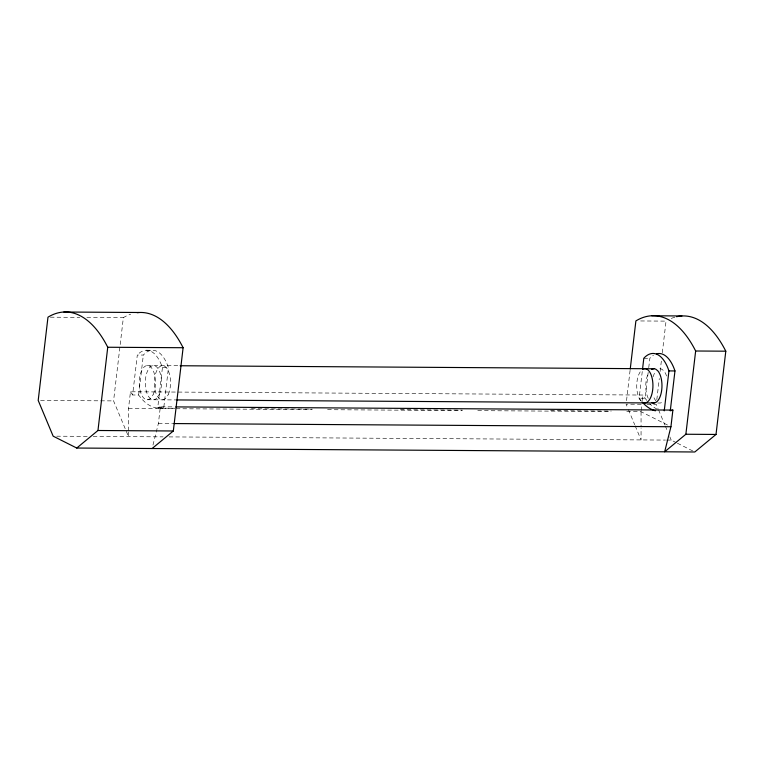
<?xml version="1.0" encoding="UTF-8"?>
<svg xmlns="http://www.w3.org/2000/svg" width="764" height="764" viewBox="0 0 764 764"><rect width="100%" height="100%" fill="white"/><g stroke="black" fill="none" stroke-linecap="round" stroke-linejoin="round"><path stroke-width="0.57" stroke-dasharray="3.82 2.86" d="M128.524 431.947L128.533 436.645L113.569 400.899L123.357 317.652A132.124 62.552 -89.6 0 1 130.692 314.176M128.524 430.762L128.514 408.425L130.472 391.77L643.011 395.045L645.15 398.254A80.65 38.181 -89.6 0 0 646.821 400.46M163.763 407.661A80.65 38.181 -89.6 0 1 138.637 395.026L132.611 394.988L137.31 355.021L143.336 355.059A41.523 19.663 -89.6 0 1 168.452 367.704L163.763 407.661L157.737 407.623L162.426 367.665A41.523 19.663 -89.6 0 0 137.31 355.021M138.637 395.026L143.336 355.059M152.972 445.097L158.396 423.457L160.345 406.811L174.65 406.897M626.528 400.661L630.243 369.002M641.368 401.11A80.65 38.181 -89.6 0 1 639.124 398.216L642.438 370.015M641.177 410.583L641.836 405.035M642.352 400.594L643.011 395.045M648.187 372.402L645.15 398.254L639.124 398.216M648.741 367.704L649.849 358.297A41.523 19.663 -89.6 0 1 653.487 355.184M656.811 399.677L659.294 378.572M660.115 371.543L661.5 359.815M662.321 352.777L666.036 321.119L639.372 320.947M157.737 407.623L160.345 406.811M50.338 317.184L79.781 317.375M86.848 317.423L123.357 317.652M146.382 350.227L152.408 350.265M643.813 358.259L649.849 358.297M147.223 365.536L178.967 365.736M162.426 367.665L168.452 367.704M147.509 399.744L175.691 399.925M657.728 403.01L660.048 403.02A17.114 8.098 -89.6 0 0 663.458 401.215M40.559 400.441L113.569 400.899M641.187 404.271L626.108 404.175L627.922 408.511M646.984 404.309L656.257 404.376L658.071 408.702M158.492 408.148L175.166 408.253M251.432 408.74L312.209 409.132M400.384 409.695L462.354 410.087M550.529 410.65L611.305 411.042M128.514 408.425L175.004 408.721M176.188 408.73L312.075 409.599M327.565 409.695L462.258 410.554M477.758 410.65L611.257 411.509M626.747 411.605L641.053 411.7L669.904 426.216M158.396 423.457L172.693 423.552M56.689 436.187L88.49 436.387M93.198 436.416L163.095 436.865M169.054 436.903L665.415 440.074M666.58 440.083L671.212 440.112L676.341 442.69M677.372 443.206L694.81 451.982M130.472 391.77L132.611 394.988M658.53 409.791L664.871 424.946M665.329 426.035L667.593 431.45M669.856 436.865L671.212 440.112M628.38 409.59L634.722 424.755M635.18 425.844L641.063 439.921L641.063 428.165M641.053 411.7L641.063 426.981M666.561 376.012A17.114 8.098 -89.6 0 0 663.83 370.855L661.863 369.26A17.114 8.098 -89.6 0 0 659.762 368.811M655.98 400.976A17.114 8.098 -89.6 0 1 653.249 395.819M653.086 376.824A17.114 8.098 -89.6 0 1 655.722 371.342M640.9 400.88A17.114 8.098 -89.6 0 1 640.652 371.247M657.164 409.227A80.65 38.181 -89.6 0 1 649.725 403.698M671.269 318.445A132.124 62.552 -89.6 0 1 676.579 316.726M648.244 398.321A17.114 8.098 -89.6 0 1 648.044 374.121M153.201 394.396A17.114 8.098 -89.6 0 0 149.324 365.994A17.114 8.098 -89.6 0 0 139.573 387.539A17.114 8.098 -89.6 0 0 153.201 394.396M168.271 394.491A17.114 8.098 -89.6 0 0 164.394 366.09A17.114 8.098 -89.6 0 0 154.653 387.634A17.114 8.098 -89.6 0 0 168.271 394.491M159.227 394.434A17.114 8.098 -89.6 0 0 155.35 366.032A17.114 8.098 -89.6 0 0 145.609 387.577A17.114 8.098 -89.6 0 0 159.227 394.434"/><path stroke-width="1.15" d="M76.744 448.038L97.964 430.495L107.743 347.248A132.124 62.552 -89.6 0 0 47.979 317.175L38.2 400.422L53.155 436.168L76.744 448.038L694.81 451.982L716.021 434.449L725.8 351.192A132.124 62.552 -89.6 0 0 676.579 316.726M152.122 448.516L173.332 430.982L183.112 347.725A132.124 62.552 -89.6 0 0 137.1 312.686M630.243 369.002L635.887 320.928A132.124 62.552 -89.6 0 1 695.651 351.001L725.8 351.192M642.572 368.84L643.813 358.259A41.523 19.663 -89.6 0 1 668.939 370.903L674.965 370.941L670.267 410.898M664.241 410.86L668.939 370.903M716.021 434.449L685.871 434.248L664.661 451.791L670.935 426.732L672.883 410.087L175.844 406.906M685.871 434.248L695.651 351.001M671.145 410.631L672.883 410.087M63.87 312.018L139.239 312.495M651.778 315.771L681.927 315.962M107.743 347.248L183.112 347.725M180.161 365.746L653.955 368.773M176.876 399.935L654.251 402.981M173.886 423.562L670.935 426.732M97.964 430.495L173.332 430.982M642.591 369.423A17.114 8.098 -89.6 0 1 652.933 385.333A17.114 8.098 -89.6 0 1 642.877 402.466M656.562 353.837A41.523 19.663 -89.6 0 1 674.965 370.941M655.455 410.812A80.65 38.181 -89.6 0 1 642.132 401.998M651.921 402.523A17.114 8.098 -89.6 0 0 661.414 391.97A17.114 8.098 -89.6 0 0 657.794 370.817L655.827 369.222A17.114 8.098 -89.6 0 0 651.635 369.48"/></g></svg>
